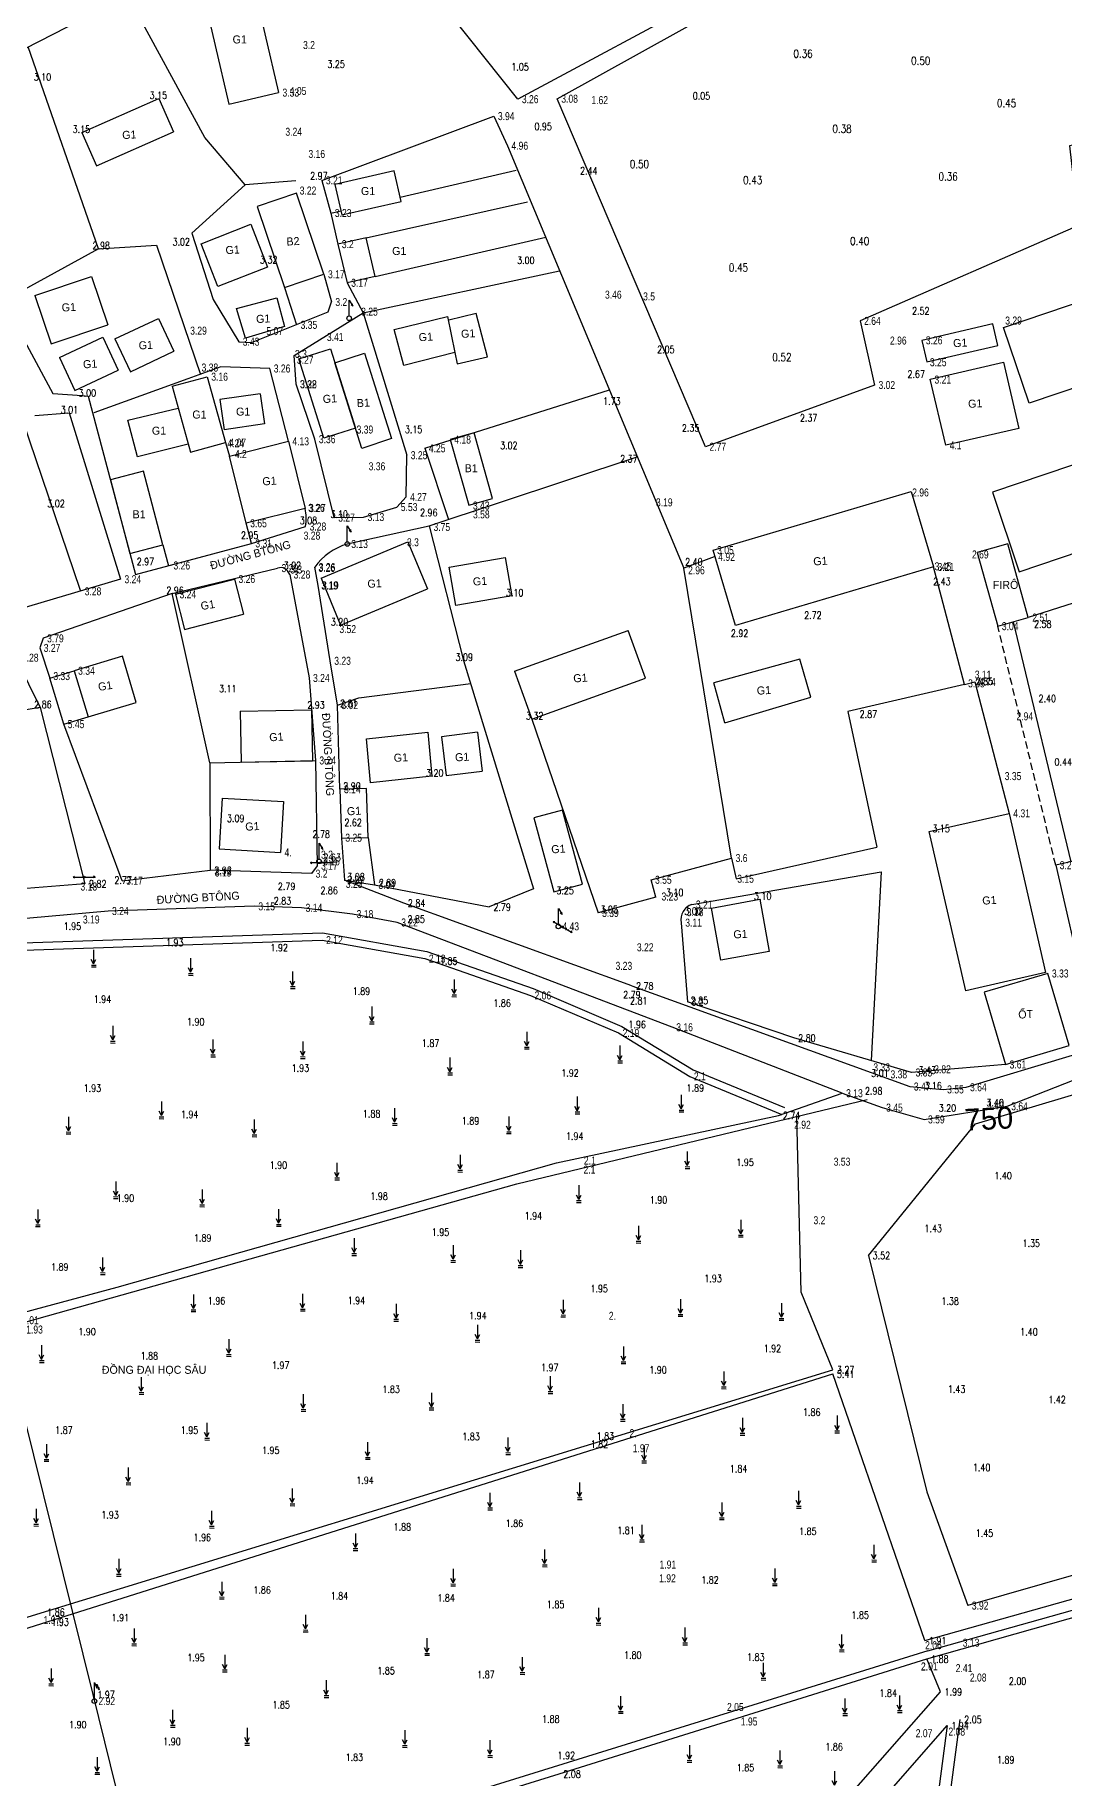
# Model space of a CAD drawing. Header units: metres. Extents: x 568068 to 569216, y 2065829 to 2066671.
# Drawn here: x 568345.8 to 568487.3, y 2066073.3 to 2066312.9 of the extents above; entities that cross this region are included whole.
import ezdxf
from ezdxf.enums import TextEntityAlignment as Align

# ---------------------------------------------------------------- set-up
doc = ezdxf.new("R2010")
doc.units = ezdxf.units.M
doc.linetypes.add('DUONGMON1', pattern=[3, 2, -1])
doc.layers.add('neS', color=250, linetype='TUONG_XAY')
doc.styles.add('COS', font='vnsimli.shx', dxfattribs={"width": 0.8, "height": 1.1})
doc.styles.add('DIADANH1', font='VHAVAN.TTF', dxfattribs={"height": 2.3})
doc.linetypes.add('BOCAY', pattern='A,3,-3,3,-1.5,[133,ltypeshp.shx,S=0.8,R=0,X=-0.8,Y=0],-0.8,-0.8', length=12.1)
doc.linetypes.add('TAL_N_P', pattern='A,0.5,[130,ltypeshp.shx,S=0.25,R=0,X=0,Y=-0.25],1,[130,ltypeshp.shx,S=0.5,R=0,X=0,Y=-0.5],0.5', length=2)
doc.linetypes.add('TAL_N_T', pattern='A,0.5,[130,ltypeshp.shx,S=0.25,R=0,X=0,Y=0.25],1,[130,ltypeshp.shx,S=0.5,R=0,X=0,Y=0.5],0.5', length=2)
doc.linetypes.add('TUONG_XAY', pattern='A,0.1,[130,ltypeshp.shx,S=0.15,R=-90,X=0,Y=0.12],0.05,[130,ltypeshp.shx,S=0.15,R=-90,X=-0.05,Y=0.24],0.01,[130,ltypeshp.shx,S=0.12,R=0,X=0.09,Y=0.12],0.01,[130,ltypeshp.shx,S=0.12,R=0,X=-0.22,Y=0.12],2.4', length=2.57)
doc.linetypes.add('TUONGXAY', pattern='A,2,-0.8,[132,ltypeshp.shx,S=0.8,R=0,X=-0.8,Y=0],-0.8,8', length=11.6)

# ---------------------------------------------------------------- blocks, each defined once
blk = doc.blocks.new('A$C4EFD3F85')
at = {"layer": 'neS'}
for p, q in [((0.7, 6.33), (1.4, 4.68)), ((1.4, 4.68), (1.43, 5.83)), ((1.43, 5.83), (2.21, 4.17)), ((2.21, 4.17), (2.2, 4.86))]:
    blk.add_line(p, q, dxfattribs=at)
for points in [[(0.7, 1.4), (0.7, 6.33)], [(2.21, 4.17), (1.79, 4.56)]]:
    blk.add_lwpolyline(points, dxfattribs=at)
blk.add_circle((0.7, 0.7), 0.7, dxfattribs=at)
blk = doc.blocks.new('A$C21141DBB')
at = {"layer": 'neS'}
for points in [[(0.7, 1.4), (0.7, 6.22)], [(0.7, 6.22), (1.84, 4.35), (1.73, 5.09)], [(1.84, 4.35), (1.29, 4.78)]]:
    blk.add_lwpolyline(points, dxfattribs=at)
blk.add_circle((0.7, 0.7), 0.7, dxfattribs=at)
blk = doc.blocks.new('QA1CD')
at = {"layer": 'neS', "linetype": 'Continuous'}
for p, q in [((-30, 0), (-26, 2.4)), ((-30, 0), (30, 0)), ((-30, 0), (-26, -2.4)), ((30, 0), (26, 2.4)), ((30, 0), (26, -2.4))]:
    blk.add_line(p, q, dxfattribs=at)
blk.add_circle((0, 0), 2.5, dxfattribs=at)
blk = doc.blocks.new('A$C4FFE7273')
at = {"layer": 'neS'}
for points in [[(0.7, 0.95), (0, 2.28)], [(0.04, 0.03), (1.47, 0)], [(0.05, 0.59), (1.46, 0.57)], [(0.7, 5.24), (0.7, 0.95)], [(0.7, 0.95), (1.41, 2.28)]]:
    blk.add_lwpolyline(points, dxfattribs=at)

msp = doc.modelspace()

# ---------------------------------------------------------------- linework, layer by layer
at = {"layer": 'neS'}
for p, q in [((568352.24, 2066299.51), (568362.82, 2066304.18)), ((568352.24, 2066299.51), (568362.82, 2066304.18)), ((568362.82, 2066304.18), (568364.84, 2066299.61)), ((568362.82, 2066304.18), (568364.84, 2066299.61)), ((568352.24, 2066299.51), (568354.26, 2066294.94)), ((568352.24, 2066299.51), (568354.26, 2066294.94)), ((568354.26, 2066294.94), (568364.84, 2066299.61)), ((568354.26, 2066294.94), (568364.84, 2066299.61)), ((568353.59, 2066279.72), (568355.81, 2066273.08)), ((568353.59, 2066279.72), (568355.81, 2066273.08)), ((568345.79, 2066277.12), (568348.01, 2066270.48)), ((568345.79, 2066277.12), (568348.01, 2066270.48)), ((568376.75, 2066263.6), (568371.23, 2066262.81)), ((568376.75, 2066263.6), (568377.35, 2066259.45)), ((568377.35, 2066259.45), (568371.82, 2066258.65)), ((568397.09, 2066243.23), (568399.77, 2066236.76)), ((568397.09, 2066243.23), (568399.77, 2066236.76)), ((568402.75, 2066239.78), (568410.46, 2066241.11)), ((568402.75, 2066239.78), (568410.46, 2066241.11)), ((568410.46, 2066241.11), (568411.38, 2066235.81)), ((568410.46, 2066241.11), (568411.38, 2066235.81)), ((568385.14, 2066238.27), (568387.82, 2066231.8)), ((568385.14, 2066238.27), (568387.82, 2066231.8)), ((568403.67, 2066234.48), (568402.75, 2066239.78)), ((568403.67, 2066234.48), (568402.75, 2066239.78)), ((568411.38, 2066235.81), (568403.67, 2066234.48)), ((568411.38, 2066235.81), (568403.67, 2066234.48)), ((568429.77, 2066224.48), (568427.4, 2066231.07)), ((568429.77, 2066224.48), (568427.4, 2066231.07)), ((568411.77, 2066225.47), (568414.14, 2066218.88)), ((568411.77, 2066225.47), (568414.14, 2066218.88)), ((568374.02, 2066219.97), (568374.15, 2066212.97)), ((568383.83, 2066220.16), (568383.96, 2066213.16)), ((568406.66, 2066217.06), (568401.69, 2066216.44)), ((568406.66, 2066217.06), (568401.69, 2066216.44)), ((568406.66, 2066217.06), (568407.32, 2066211.72)), ((568406.66, 2066217.06), (568407.32, 2066211.72)), ((568401.69, 2066216.44), (568402.35, 2066211.1)), ((568401.69, 2066216.44), (568402.35, 2066211.1)), ((568402.35, 2066211.1), (568407.32, 2066211.72)), ((568402.35, 2066211.1), (568407.32, 2066211.72)), ((568371.53, 2066208.02), (568371.13, 2066201.03)), ((568379.97, 2066207.54), (568379.57, 2066200.55)), ((568379.97, 2066207.54), (568379.57, 2066200.55))]:
    msp.add_line(p, q, dxfattribs=at)
at = {"layer": 'neS', "linetype": 'TUONGXAY', "ltscale": 0.5}
for p, q in [((568381.44, 2066268.84), (568390.92, 2066274.73)), ((568390.92, 2066274.73), (568396.93, 2066255.15)), ((568400, 2066245.45), (568404.74, 2066226.94)), ((568364.69, 2066236.13), (568379.16, 2066239.63)), ((568380.83, 2066238.75), (568383.49, 2066224.53)), ((568404.74, 2066226.94), (568414.34, 2066195.55)), ((568404.74, 2066226.94), (568414.34, 2066195.55)), ((568384.36, 2066213.19), (568384.59, 2066198.72)), ((568392.48, 2066196.08), (568408.27, 2066193.05)), ((568431.16, 2066194.42), (568423.24, 2066192.24)), ((568431.16, 2066194.42), (568423.24, 2066192.24)), ((568450.18, 2066175.04), (568435.54, 2066180.01)), ((568466.35, 2066170.3), (568450.18, 2066175.04)), ((568479.28, 2066171.4), (568466.35, 2066170.3))]:
    msp.add_line(p, q, dxfattribs=at)
at = {"layer": 'neS', "linetype": 'Continuous'}
for p, q in [((568388.75, 2066242.95), (568400, 2066245.45)), ((568396.51, 2066193.59), (568388.38, 2066196.75)), ((568427.88, 2066182.21), (568396.51, 2066193.59)), ((568427.88, 2066182.21), (568396.51, 2066193.59)), ((568427.88, 2066182.21), (568396.51, 2066193.59)), ((568427.88, 2066182.21), (568396.51, 2066193.59))]:
    msp.add_line(p, q, dxfattribs=at)
at = {"layer": 'neS', "linetype": 'TUONGXAY'}
msp.add_line((568414.34, 2066195.55), (568408.27, 2066193.05), dxfattribs=at)
at = {"layer": 'neS', "linetype": 'TAL_N_P'}
msp.add_line((568318.44, 2066085.61), (568455.51, 2066128.86), dxfattribs=at)
for points in [[(568439.41, 2066318.69), (568412.21, 2066304.09), (568376.29, 2066349.21), (568382.23, 2066355.81), (568438.61, 2066396.01)], [(568417.63, 2066304.15), (568440.25, 2066316.68), (568479.02, 2066333.93), (568478.22, 2066336.93)], [(568515.91, 2066270.63), (568522.87, 2066272.98), (568511.34, 2066302.58), (568488.09, 2066297.69), (568489.3, 2066286.73), (568459.27, 2066273.61), (568461.25, 2066264.8), (568438.01, 2066256.31), (568417.63, 2066304.15)], [(568311.19, 2066163.88), (568331.98, 2066184.96), (568342.89, 2066187.08), (568385.29, 2066188.5), (568399.42, 2066185.95), (568413.95, 2066180.89), (568426.06, 2066175.74), (568435.87, 2066169.77), (568448.51, 2066164.54)], [(568460.43, 2066145.16), (568475.16, 2066163.25), (568528.11, 2066179.05)], [(568312.24, 2066127.47), (568337.2, 2066133.97), (568412.08, 2066154.99), (568460.26, 2066166.6)], [(568468.19, 2066092.23), (568514.94, 2066105.36), (568545.99, 2066115.96), (568654.14, 2066154.36)], [(568547.37, 2066120.54), (568519.61, 2066110.09), (568474.09, 2066097.02), (568474.09, 2066097.02)], [(568468.47, 2066089.69), (568517.37, 2066103.52)], [(568468.57, 2066090.78), (568358.9, 2066056.74), (568358.78, 2066057.86)], [(568359.01, 2066055.63), (568417.88, 2066073.88), (568468.47, 2066089.69)], [(568449.86, 2066056.05), (568471.24, 2066080.53)], [(568471.24, 2066080.53), (568461.44, 2066005.95)]]:
    msp.add_lwpolyline(points, dxfattribs=at)
at = {"layer": 'neS', "linetype": 'BOCAY', "ltscale": 0.5}
for points in [[(568373.42, 2066326.01), (568361.89, 2066319.99), (568309.34, 2066293.1), (568309.34, 2066293.1), (568309.34, 2066293.1), (568282.66, 2066285.21), (568224.26, 2066278.55), (568138.25, 2066248.52), (568097.68, 2066307.98), (568071.42, 2066309.73)], [(568367.36, 2066285.69), (568374.72, 2066292.3)]]:
    msp.add_lwpolyline(points, dxfattribs=at)
at = {"layer": 'neS'}
for points in [[(568368.7, 2066319.57), (568372.47, 2066303.4)], [(568375.52, 2066321.16), (568379.29, 2066304.99)], [(568372.47, 2066303.4), (568379.29, 2066304.99)], [(568391.34, 2066285.03), (568413.54, 2066289.98)], [(568368.64, 2066284.22), (568375.47, 2066286.89), (568377.78, 2066281.02), (568370.96, 2066278.35), (568368.64, 2066284.22)], [(568392.58, 2066279.73), (568391.34, 2066285.03)], [(568392.58, 2066279.73), (568416.04, 2066285.1)], [(568345.79, 2066277.12), (568353.59, 2066279.72)], [(568345.79, 2066277.12), (568353.59, 2066279.72)], [(568341.41, 2066276.32), (568348.25, 2066263.63), (568352.3, 2066263.34)], [(568341.41, 2066276.32), (568348.25, 2066263.63), (568352.3, 2066263.34)], [(568395.19, 2066272.43), (568402.52, 2066274.2), (568403.53, 2066269.26), (568396.51, 2066267.46), (568395.19, 2066272.43)], [(568403.53, 2066269.26), (568403.86, 2066267.7), (568408.02, 2066268.66), (568406.47, 2066274.62), (568402.7, 2066273.69)], [(568348.01, 2066270.48), (568355.81, 2066273.08)], [(568348.01, 2066270.48), (568355.81, 2066273.08)], [(568356.8, 2066271.15), (568362.77, 2066273.95)], [(568356.8, 2066271.15), (568362.77, 2066273.95)], [(568362.77, 2066273.95), (568364.9, 2066269.43)], [(568362.77, 2066273.95), (568364.9, 2066269.43)], [(568349.16, 2066268.57), (568355.13, 2066271.37)], [(568349.16, 2066268.57), (568355.13, 2066271.37)], [(568355.13, 2066271.37), (568357.25, 2066266.84)], [(568355.13, 2066271.37), (568357.25, 2066266.84)], [(568356.8, 2066271.15), (568358.93, 2066266.63)], [(568356.8, 2066271.15), (568358.93, 2066266.63)], [(568358.93, 2066266.63), (568364.9, 2066269.43)], [(568358.93, 2066266.63), (568364.9, 2066269.43)], [(568391.13, 2066269.19), (568394.84, 2066257.44), (568390.77, 2066256.09), (568387.05, 2066267.84), (568391.13, 2066269.19)], [(568391.13, 2066269.19), (568394.84, 2066257.44), (568390.77, 2066256.09), (568387.05, 2066267.84), (568391.13, 2066269.19)], [(568349.16, 2066268.57), (568351.28, 2066264.04)], [(568349.16, 2066268.57), (568351.28, 2066264.04)], [(568351.28, 2066264.04), (568357.25, 2066266.84)], [(568351.28, 2066264.04), (568357.25, 2066266.84)], [(568364.68, 2066264.62), (568369.5, 2066265.94)], [(568364.68, 2066264.62), (568367.17, 2066255.57)], [(568369.5, 2066265.94), (568371.99, 2066256.89)], [(568371.23, 2066262.81), (568371.83, 2066258.65)], [(568358.59, 2066259.96), (568365.5, 2066261.62)], [(568358.59, 2066259.96), (568365.5, 2066261.62)], [(568366.86, 2066256.69), (568359.91, 2066254.94), (568358.59, 2066259.96)], [(568366.86, 2066256.69), (568359.91, 2066254.94), (568358.59, 2066259.96)], [(568367.17, 2066255.57), (568371.99, 2066256.89)], [(568359.63, 2066238.73), (568375.56, 2066243.02)], [(568385.14, 2066238.27), (568397.09, 2066243.23)], [(568385.14, 2066238.27), (568397.09, 2066243.23)], [(568365.13, 2066236.03), (568373.24, 2066238.13)], [(568373.24, 2066238.13), (568374.5, 2066233.29)], [(568365.13, 2066236.03), (568366.38, 2066231.19)], [(568387.82, 2066231.8), (568399.77, 2066236.76)], [(568387.82, 2066231.8), (568399.77, 2066236.76)], [(568366.38, 2066231.19), (568374.5, 2066233.29)], [(568411.77, 2066225.47), (568427.4, 2066231.07)], [(568411.77, 2066225.47), (568427.4, 2066231.07)], [(568440.65, 2066218.38), (568452.52, 2066221.9), (568450.97, 2066227.11), (568439.15, 2066223.86)], [(568440.65, 2066218.38), (568452.52, 2066221.9), (568450.97, 2066227.11), (568439.15, 2066223.86)], [(568387.4, 2066220.8), (568390.34, 2066221.82), (568405.72, 2066223.77)], [(568414.14, 2066218.88), (568429.77, 2066224.48)], [(568414.14, 2066218.88), (568429.77, 2066224.48)], [(568440.65, 2066218.38), (568439.15, 2066223.86)], [(568440.65, 2066218.38), (568439.15, 2066223.86)], [(568346.51, 2066220.45), (568320.28, 2066216.05)], [(568346.51, 2066220.45), (568320.28, 2066216.05)], [(568374.02, 2066219.97), (568383.83, 2066220.16)], [(568391.38, 2066216.18), (568399.84, 2066217.08), (568400.39, 2066211.03), (568391.93, 2066210.13), (568391.38, 2066216.18)], [(568391.38, 2066216.18), (568399.84, 2066217.08), (568400.39, 2066211.03), (568391.93, 2066210.13), (568391.38, 2066216.18)], [(568374.15, 2066212.97), (568383.96, 2066213.16)], [(568371.53, 2066208.02), (568379.97, 2066207.54)], [(568371.13, 2066201.03), (568379.57, 2066200.55)], [(568399.06, 2065901.31), (568353.81, 2066084.8), (568326.53, 2066194.59)], [(568438.82, 2066192.9), (568445.49, 2066194.11), (568446.78, 2066186.95), (568440.11, 2066185.74), (568438.82, 2066192.9)], [(568438.82, 2066192.9), (568445.49, 2066194.11), (568446.78, 2066186.95), (568440.11, 2066185.74), (568438.82, 2066192.9)]]:
    msp.add_lwpolyline(points, dxfattribs=at)
at = {"layer": 'neS', "linetype": 'TUONGXAY', "ltscale": 0.5}
for points in [[(568381.68, 2066292.88), (568374.72, 2066292.3), (568369.15, 2066298.82), (568358.39, 2066318.65)], [(568354.53, 2066283.52), (568354.53, 2066283.52), (568344.86, 2066311.28)], [(568354.53, 2066283.52), (568354.53, 2066283.52), (568344.86, 2066311.28)], [(568385.26, 2066292.93), (568408.91, 2066301.76), (568410.78, 2066297.69), (568410.78, 2066297.69)], [(568410.78, 2066297.69), (568410.78, 2066297.69), (568435.03, 2066239.62)], [(568367.36, 2066285.69), (568374.72, 2066292.3)], [(568385.26, 2066292.93), (568386.49, 2066288.44), (568387.45, 2066284.16), (568388.74, 2066278.85), (568390.92, 2066274.73)], [(568354.53, 2066283.52), (568362.5, 2066284.01)], [(568362.5, 2066284.01), (568368.56, 2066266.26)], [(568367.36, 2066285.69), (568370.32, 2066276.54), (568373.83, 2066270.75), (568375.58, 2066270.62), (568386.12, 2066274.88), (568386.56, 2066276.21)], [(568354.53, 2066283.52), (568341.41, 2066276.32)], [(568354.53, 2066283.52), (568341.41, 2066276.32)], [(568385.55, 2066280.02), (568386.56, 2066276.21)], [(568390.92, 2066274.73), (568417.95, 2066280.51), (568417.95, 2066280.51)], [(568380.14, 2066278.2), (568381.78, 2066273.07)], [(568378.09, 2066267.07), (568378.09, 2066267.07), (568371.38, 2066267.29), (568366.83, 2066265.64)], [(568386.95, 2066246.57), (568384.29, 2066257.35), (568381.73, 2066264.9), (568381.44, 2066268.84)], [(568366.83, 2066265.64), (568353.89, 2066260.96)], [(568352.3, 2066263.34), (568353.14, 2066263.27), (568359.63, 2066238.73), (568359.63, 2066238.73), (568359.63, 2066238.73)], [(568399.42, 2066256.1), (568424.79, 2066264.14)], [(568345.78, 2066260.62), (568350.5, 2066260.96), (568357.56, 2066238.1), (568357.56, 2066238.1), (568341.98, 2066233.47)], [(568352.06, 2066236.57), (568344.16, 2066259.79)], [(568386.95, 2066246.57), (568390.99, 2066246.65), (568395.56, 2066248.02), (568396.84, 2066249.41), (568396.93, 2066255.15)], [(568399.42, 2066256.1), (568402.65, 2066246.33)], [(568400, 2066245.45), (568428.63, 2066254.94)], [(568441.6, 2066199.78), (568435.03, 2066239.62)], [(568473.64, 2066223.64), (568469.37, 2066239.79)], [(568264.32, 2066189.39), (568261.01, 2066201.83), (568261.88, 2066202.67), (568276.88, 2066210.84), (568296.67, 2066222.05), (568317.02, 2066231.02), (568334.26, 2066236.88), (568341.65, 2066230.34), (568346.51, 2066220.45), (568352.65, 2066196.24)], [(568369.86, 2066212.88), (568364.69, 2066236.13)], [(568349.76, 2066218.18), (568347.86, 2066224.52), (568351.19, 2066225.52)], [(568383.49, 2066224.53), (568384.36, 2066213.19)], [(568473.64, 2066223.64), (568475.07, 2066223.98), (568479.77, 2066205.92)], [(568473.64, 2066223.64), (568457.6, 2066219.91)], [(568387.75, 2066209.24), (568387.4, 2066220.8)], [(568414.14, 2066218.88), (568423.24, 2066192.24)], [(568457.6, 2066219.91), (568461.59, 2066201.25)], [(568457.6, 2066219.91), (568461.59, 2066201.25)], [(568369.86, 2066212.88), (568384.36, 2066213.19)], [(568369.86, 2066212.88), (568369.89, 2066198.1)], [(568369.86, 2066212.88), (568369.89, 2066198.1)], [(568391.61, 2066202.61), (568392.48, 2066196.08)], [(568431.16, 2066194.42), (568430.52, 2066196.79), (568441.6, 2066199.78), (568442.25, 2066196.92)], [(568442.25, 2066196.92), (568461.59, 2066201.25)], [(568357.8, 2066196.66), (568369.89, 2066198.1)], [(568383.85, 2066197.63), (568369.89, 2066198.1)], [(568436.14, 2066193.39), (568462.16, 2066197.87)], [(568462.16, 2066197.87), (568460.81, 2066171.93)], [(568388.38, 2066196.75), (568392.48, 2066196.08)], [(568434.68, 2066190.89), (568435.54, 2066180.01)]]:
    msp.add_lwpolyline(points, dxfattribs=at)
at = {"layer": 'neS'}
for points in [[(568388, 2066288.17), (568396.14, 2066290.03), (568395.18, 2066294.24), (568387.04, 2066292.38)], [(568385.55, 2066280.02), (568381.78, 2066291.18), (568376.37, 2066289.35), (568380.14, 2066278.2)], [(568379.08, 2066276.79), (568380.11, 2066272.84), (568374.74, 2066271.25), (568373.51, 2066275.3)], [(568379.08, 2066276.79), (568380.11, 2066272.84), (568374.74, 2066271.25), (568373.51, 2066275.3)], [(568386.44, 2066269.76), (568389.89, 2066258.86), (568385.55, 2066257.49), (568382.11, 2066268.39)], [(568408.72, 2066249.19), (568406.18, 2066258.21), (568402.92, 2066257.3), (568405.47, 2066248.27)], [(568380.65, 2066257.06), (568382.95, 2066247.82), (568374.85, 2066245.79), (568372.54, 2066255.04)], [(568356.18, 2066251.78), (568358.85, 2066241.65), (568363.38, 2066242.85), (568360.71, 2066252.97)], [(568351.19, 2066225.52), (568353.1, 2066219.18), (568359.74, 2066221.18), (568357.83, 2066227.52)], [(568387.75, 2066209.24), (568387.94, 2066202.51), (568391.61, 2066202.61), (568391.41, 2066209.34)], [(568414.4, 2066205.29), (568417.15, 2066195.12), (568421.1, 2066196.18), (568418.36, 2066206.36)], [(568479.79, 2066205.92), (568484.78, 2066184.04), (568473.79, 2066181.53), (568468.79, 2066203.41)], [(568486.17, 2066198.79), (568490.19, 2066181.39), (568496.42, 2066182.83), (568492.4, 2066200.23)], [(568479.28, 2066171.4), (568488.03, 2066173.99), (568485.1, 2066183.91), (568476.35, 2066181.32)]]:
    msp.add_lwpolyline(points, close=True, dxfattribs=at)
at = {"layer": 'neS', "linetype": 'Continuous'}
for points in [[(568396.01, 2066290.61), (568411.99, 2066294.32)], [(568386.49, 2066288.44), (568387.87, 2066288.75)], [(568391.34, 2066285.03), (568387.45, 2066284.16)], [(568392.58, 2066279.73), (568388.74, 2066278.85)], [(568380.65, 2066257.06), (568378.09, 2066267.07)], [(568371.99, 2066256.89), (568372.54, 2066255.04)], [(568375.56, 2066243.02), (568374.85, 2066245.79)], [(568375.56, 2066243.02), (568383.02, 2066245.35)], [(568363.38, 2066242.85), (568364.15, 2066239.95)], [(568439.22, 2066241.17), (568435.03, 2066239.62)], [(568387.4, 2066220.8), (568386.41, 2066226.89), (568384.73, 2066237.26), (568384.28, 2066239.77)], [(568364.69, 2066236.13), (568346.92, 2066229.98), (568346.46, 2066228.66), (568347.86, 2066224.52)], [(568456.8, 2066167.45), (568462.3, 2066165.47), (568468.06, 2066163.85), (568479.5, 2066165.65), (568491.49, 2066170.39), (568504.76, 2066175.2), (568521.79, 2066181.93), (568582.05, 2066205.61), (568582.05, 2066205.61), (568612.56, 2066217.72), (568626.46, 2066223.82)], [(568349.77, 2066218.16), (568353.1, 2066219.18)], [(568387.94, 2066202.51), (568388.38, 2066196.75)], [(568384.59, 2066198.72), (568383.85, 2066197.63)], [(568456.8, 2066167.45), (568433.44, 2066176.52), (568395.62, 2066190.92), (568389.49, 2066192.07), (568382.47, 2066192.94), (568375.97, 2066193.14), (568355.85, 2066192.49), (568339.42, 2066191.01), (568329.28, 2066189.38), (568322.42, 2066187.45)], [(568427.88, 2066182.21), (568466.11, 2066168.37), (568470.69, 2066167.97), (568473.84, 2066168.27), (568488.49, 2066172.68)]]:
    msp.add_lwpolyline(points, dxfattribs=at)
for points in [[(568479, 2066272.71), (568517.33, 2066285.66), (568520.85, 2066275.23), (568482.52, 2066262.29)], [(568467.76, 2066270.94), (568468.44, 2066267.97), (568478.22, 2066270.23), (568477.53, 2066273.21)], [(568471.04, 2066256.51), (568468.93, 2066265.62), (568478.97, 2066267.95), (568481.08, 2066258.84)], [(568517.27, 2066263.49), (568477.48, 2066250.05), (568481.16, 2066239.14), (568520.95, 2066252.58)], [(568439.06, 2066242.1), (568466.31, 2066250.15), (568469.37, 2066239.79), (568442.12, 2066231.74)], [(568475.38, 2066241.78), (568478.2, 2066231.66), (568482.4, 2066232.83), (568479.57, 2066242.96)]]:
    msp.add_lwpolyline(points, close=True, dxfattribs=at)
at = {"layer": 'neS', "linetype": 'TAL_N_T'}
for points in [[(568508.53, 2066246.39), (568510.29, 2066241.71), (568482.4, 2066232.83)], [(568480.3, 2066232.25), (568488.24, 2066199.27)], [(568309.66, 2066165.18), (568331.52, 2066185.89), (568342.78, 2066188.08), (568385.36, 2066189.5), (568399.67, 2066186.92), (568414.31, 2066181.83), (568426.51, 2066176.63), (568436.32, 2066170.67), (568448.89, 2066165.47)], [(568312.32, 2066128.76), (568357.12, 2066140.81), (568417.54, 2066157.88), (568448.06, 2066164.39), (568456.8, 2066167.45)], [(568455.5, 2066129.44), (568451.18, 2066140.08), (568450.56, 2066164.26)], [(568468.59, 2066090.78), (568515.38, 2066103.93), (568546.48, 2066114.54), (568654.64, 2066152.95)], [(568460.43, 2066145.16), (568460.43, 2066145.16), (568460.43, 2066145.16), (568460.43, 2066145.16), (568468.46, 2066112.67), (568474.09, 2066097.02)], [(568318.08, 2066087.27), (568455.5, 2066129.44)], [(568468.19, 2066092.23), (568455.51, 2066128.86)], [(568447.11, 2066058.71), (568470.32, 2066085.17), (568468.47, 2066089.69)], [(568473.01, 2066081.37), (568464.09, 2066014.36)]]:
    msp.add_lwpolyline(points, dxfattribs=at)
at = {"layer": 'neS', "linetype": 'DUONGMON1', "ltscale": 0.5}
msp.add_lwpolyline([(568486.17, 2066198.79), (568478.21, 2066231.65)], dxfattribs=at)
at = {"layer": 'neS', "ltscale": 0.5}
msp.add_lwpolyline([(568357.8, 2066196.66), (568349.76, 2066218.18), (568349.76, 2066218.18)], dxfattribs=at)
at = {"layer": 'neS', "linetype": 'TUONGXAY'}
msp.add_lwpolyline([(568352.65, 2066196.24), (568328.57, 2066194.31)], dxfattribs=at)
msp.add_lwpolyline([(568352.65, 2066196.24), (568328.57, 2066194.31)], dxfattribs=at)
at = {"layer": 'neS', "linetype": 'Continuous'}
for centre, radius, start, end in [((568377.05, 2066246.43), 6.06, 349.7558, 13.2624), ((568391.03, 2066235), 8.26, 106.0186, 144.7982), ((568379.57, 2066238.39), 1.31, 15.832, 108.6791)]:
    msp.add_arc(centre, radius, start, end, dxfattribs=at)
at = {"layer": 'neS', "linetype": 'TUONGXAY', "ltscale": 0.5}
msp.add_arc((568436.8, 2066191.33), 2.17, 107.683, 191.6977, dxfattribs=at)

# ---------------------------------------------------------------- block references
at = {"layer": 'neS', "linetype": 'Continuous', "xscale": 0.4499999999534339, "yscale": 0.4499999999534339, "zscale": 0.45}
for name, p in [('A$C21141DBB', (568388.7, 2066273.66)), ('A$C21141DBB', (568388.44, 2066242.63)), ('A$C21141DBB', (568384.56, 2066199.01)), ('A$C21141DBB', (568417.46, 2066190.06)), ('A$C4FFE7273', (568353.55, 2066184.8)), ('A$C4FFE7273', (568366.9, 2066183.65)), ('A$C4FFE7273', (568380.91, 2066181.84)), ('A$C4FFE7273', (568403.13, 2066180.71)), ('A$C4FFE7273', (568391.81, 2066176.99)), ('A$C4FFE7273', (568356.19, 2066174.35)), ('A$C4FFE7273', (568413.12, 2066173.53)), ('A$C4FFE7273', (568369.95, 2066172.46)), ('A$C4FFE7273', (568382.31, 2066172.21)), ('A$C4FFE7273', (568425.93, 2066171.63)), ('A$C4FFE7273', (568402.55, 2066169.98)), ('A$C4FFE7273', (568362.87, 2066163.94)), ('A$C4FFE7273', (568420.06, 2066164.62)), ('A$C4FFE7273', (568434.36, 2066164.87)), ('A$C4FFE7273', (568350.08, 2066161.86)), ('A$C4FFE7273', (568375.64, 2066161.47)), ('A$C4FFE7273', (568394.95, 2066163.05)), ('A$C4FFE7273', (568410.65, 2066161.89)), ('A$C4FFE7273', (568403.95, 2066156.61)), ('A$C4FFE7273', (568435.18, 2066157.09)), ('A$C4FFE7273', (568387.02, 2066155.54)), ('A$C4FFE7273', (568356.59, 2066152.97)), ('A$C4FFE7273', (568368.47, 2066151.85)), ('A$C4FFE7273', (568420.26, 2066152.43)), ('A$C4FFE7273', (568345.88, 2066149.11)), ('A$C4FFE7273', (568379, 2066149.16)), ('A$C4FFE7273', (568442.54, 2066147.69)), ('A$C4FFE7273', (568389.37, 2066145.15)), ('A$C4FFE7273', (568428.47, 2066146.85)), ('A$C4FFE7273', (568354.78, 2066142.52)), ('A$C4FFE7273', (568402.98, 2066144.22)), ('A$C4FFE7273', (568412.25, 2066143.5)), ('A$C4FFE7273', (568382.29, 2066137.52)), ('A$C4FFE7273', (568367.28, 2066137.43)), ('A$C4FFE7273', (568395.15, 2066136.12)), ('A$C4FFE7273', (568418.12, 2066136.7)), ('A$C4FFE7273', (568434.24, 2066136.79)), ('A$C4FFE7273', (568448.13, 2066136.24)), ('A$C4FFE7273', (568406.33, 2066133.24)), ('A$C4FFE7273', (568346.4, 2066130.44)), ('A$C4FFE7273', (568372.13, 2066131.28)), ('A$C4FFE7273', (568426.41, 2066130.28)), ('A$C4FFE7273', (568360.11, 2066126.07)), ('A$C4FFE7273', (568416.35, 2066126.18)), ('A$C4FFE7273', (568440.21, 2066126.83)), ('A$C4FFE7273', (568382.38, 2066123.74)), ('A$C4FFE7273', (568400, 2066123.93)), ('A$C4FFE7273', (568426.32, 2066122.37)), ('A$C4FFE7273', (568455.79, 2066120.77)), ('A$C4FFE7273', (568369.13, 2066119.78)), ('A$C4FFE7273', (568442.78, 2066120.45)), ('A$C4FFE7273', (568347.06, 2066116.85)), ('A$C4FFE7273', (568391.24, 2066117.13)), ('A$C4FFE7273', (568410.53, 2066117.78)), ('A$C4FFE7273', (568429.25, 2066116.65)), ('A$C4FFE7273', (568358.32, 2066113.64)), ('A$C4FFE7273', (568420.37, 2066111.59)), ('A$C4FFE7273', (568380.87, 2066110.75)), ('A$C4FFE7273', (568408.06, 2066110.18)), ('A$C4FFE7273', (568439.93, 2066108.84)), ('A$C4FFE7273', (568450.5, 2066110.42)), ('A$C4FFE7273', (568345.64, 2066107.96)), ('A$C4FFE7273', (568369.78, 2066107.68)), ('A$C4FFE7273', (568389.56, 2066104.59)), ('A$C4FFE7273', (568428.94, 2066105.78)), ('A$C4FFE7273', (568415.57, 2066102.37)), ('A$C4FFE7273', (568460.86, 2066103.03)), ('A$C4FFE7273', (568357.01, 2066101.07)), ('A$C4FFE7273', (568402.99, 2066099.73)), ('A$C4FFE7273', (568447.22, 2066099.76)), ('A$C4FFE7273', (568371.17, 2066097.94)), ('A$C4FFE7273', (568422.97, 2066094.35)), ('A$C4FFE7273', (568382.69, 2066093.4)), ('A$C4FFE7273', (568359.12, 2066091.5)), ('A$C4FFE7273', (568399.39, 2066090.19)), ('A$C4FFE7273', (568434.86, 2066091.63)), ('A$C4FFE7273', (568456.42, 2066090.68)), ('A$C4FFE7273', (568371.59, 2066087.91)), ('A$C4FFE7273', (568412.5, 2066087.56)), ('A$C4FFE7273', (568347.7, 2066086.01)), ('A$C4FFE7273', (568445.64, 2066086.78)), ('A$C4EFD3F85', (568353.66, 2066083.58)), ('A$C4FFE7273', (568385.54, 2066084.39)), ('A$C4FFE7273', (568464.38, 2066082.32)), ('A$C4FFE7273', (568364.41, 2066080.31)), ('A$C4FFE7273', (568426.03, 2066082.21)), ('A$C4FFE7273', (568456.87, 2066081.91)), ('A$C4FFE7273', (568374.66, 2066077.84)), ('A$C4FFE7273', (568396.33, 2066077.53)), ('A$C4FFE7273', (568408.06, 2066076.15)), ('A$C4FFE7273', (568435.49, 2066075.49)), ('A$C4FFE7273', (568354.04, 2066073.83)), ('A$C4FFE7273', (568447.93, 2066074.74)), ('A$C4FFE7273', (568455.45, 2066071.9))]:
    msp.add_blockref(name, p, dxfattribs=at)
at = {"layer": 'neS', "color": 7, "linetype": 'Continuous'}
for p, xscale, yscale, rotation in [((568385.18, 2066199.15), 0.04999813745660969, 0.04999813745660969, 359.9851248411728), ((568352.56, 2066197.16), 0.04999813745660969, 0.04999813745660969, 359.9851248411728), ((568418.36, 2066190.31), 0.05000125822473651, 0.05000125831866362, 329.9841091557626)]:
    msp.add_blockref('QA1CD', p, dxfattribs=dict(at, xscale=xscale, yscale=yscale, rotation=rotation))

# ---------------------------------------------------------------- texts
at = {"layer": 'neS', "style": 'DIADANH1'}
for s, p in [('g1', (568372.98, 2066311.75)), ('g1', (568390.63, 2066290.91)), ('g1', (568394.92, 2066282.67)), ('g1', (568367.44, 2066260.19)), ('g1', (568373.45, 2066260.59)), ('g1', (568361.88, 2066257.97)), ('b1', (568404.89, 2066252.81)), ('b1', (568359.23, 2066246.48)), ('fir«', (568477.52, 2066236.77)), ('®ång ®¹i häc s©u', (568354.99, 2066128.88))]:
    msp.add_text(s, height=1.1, dxfattribs=at).set_placement(p)
at = {"layer": 'neS', "width": 0.8}
for s, p in [('3.2', (568382.67, 2066310.98)), ('3.2', (568382.67, 2066310.98)), ('3.33', (568379.84, 2066304.44)), ('4.05', (568380.84, 2066304.67)), ('3.26', (568412.76, 2066303.54)), ('3.08', (568418.18, 2066303.6)), ('1.62', (568422.32, 2066303.41)), ('3.94', (568409.46, 2066301.21)), ('3.24', (568380.24, 2066299.06)), ('4.96', (568411.33, 2066297.14)), ('3.16', (568383.41, 2066296.01)), ('3.21', (568385.81, 2066292.38)), ('3.22', (568382.21, 2066290.98)), ('3.23', (568387.04, 2066287.89)), ('3.2', (568388, 2066283.61)), ('3.17', (568386.1, 2066279.47)), ('3.17', (568389.29, 2066278.3)), ('3.2', (568387.11, 2066275.66)), ('3.46', (568424.19, 2066276.67)), ('3.5', (568429.43, 2066276.43)), ('3.25', (568390.66, 2066274.33)), ('2.64', (568459.82, 2066273.06)), ('3.29', (568479.23, 2066273.11)), ('3.29', (568367.15, 2066271.72)), ('5.07', (568377.63, 2066271.66)), ('3.35', (568382.33, 2066272.52)), ('3.35', (568382.33, 2066272.52)), ('3.41', (568385.95, 2066270.85)), ('3.43', (568374.38, 2066270.2)), ('3.3', (568381.56, 2066268.52)), ('3.3', (568381.56, 2066268.52)), ('3.3', (568381.56, 2066268.52)), ('2.96', (568463.38, 2066270.36)), ('2.96', (568463.38, 2066270.36)), ('2.96', (568463.38, 2066270.36)), ('3.26', (568468.31, 2066270.39)), ('3.38', (568368.71, 2066266.65)), ('3.26', (568378.64, 2066266.52)), ('3.27', (568381.82, 2066267.71)), ('3.25', (568468.87, 2066267.38)), ('3.16', (568370.05, 2066265.39)), ('3.32', (568382.24, 2066264.36)), ('3.28', (568382.28, 2066264.35)), ('3.02', (568461.8, 2066264.25)), ('3.21', (568469.5, 2066264.99)), ('4.24', (568372.27, 2066256.23)), ('4.07', (568372.54, 2066256.34)), ('4.13', (568381.2, 2066256.51)), ('3.36', (568384.84, 2066256.8)), ('3.39', (568390.03, 2066258.13)), ('4.18', (568403.47, 2066256.75)), ('4.2', (568373.29, 2066254.76)), ('3.25', (568397.48, 2066254.6)), ('4.25', (568399.97, 2066255.55)), ('2.77', (568438.56, 2066255.76)), ('4.1', (568471.59, 2066255.96)), ('3.36', (568391.69, 2066253.08)), ('2.96', (568466.43, 2066249.48)), ('3.26', (568383.37, 2066247.36)), ('3.27', (568383.49, 2066247.33)), ('5.53', (568396.11, 2066247.47)), ('4.27', (568397.39, 2066248.85)), ('3.43', (568406.03, 2066247.68)), ('3.19', (568431.2, 2066248.12)), ('3.65', (568375.4, 2066245.24)), ('3.28', (568383.57, 2066244.8)), ('3.27', (568387.5, 2066246.02)), ('3.13', (568391.54, 2066246.1)), ('3.75', (568400.61, 2066244.73)), ('3.58', (568406.04, 2066246.47)), ('3.31', (568376.11, 2066242.47)), ('3.28', (568382.75, 2066243.55)), ('3.28', (568382.75, 2066243.55)), ('3.13', (568389.3, 2066242.39)), ('3.3', (568396.96, 2066242.63)), ('3.26', (568364.85, 2066239.44)), ('3.05', (568439.61, 2066241.55)), ('4.92', (568439.77, 2066240.62)), ('3.45', (568469.51, 2066239.32)), ('2.69', (568474.66, 2066240.96)), ('3.24', (568358.11, 2066237.55)), ('3.26', (568373.79, 2066237.58)), ('3.29', (568379.71, 2066239.08)), ('3.3', (568380.9, 2066238.89)), ('3.28', (568381.38, 2066238.2)), ('3.26', (568384.78, 2066239.11)), ('3.26', (568384.83, 2066239.22)), ('2.96', (568435.62, 2066238.78)), ('3.21', (568469.92, 2066239.24)), ('3.28', (568352.64, 2066235.89)), ('3.24', (568365.68, 2066235.48)), ('3.19', (568385.18, 2066236.69)), ('3.19', (568385.28, 2066236.71)), ('2.51', (568482.95, 2066232.28)), ('3.52', (568387.67, 2066230.7)), ('3.04', (568478.76, 2066231.1)), ('3.27', (568347.01, 2066228.11)), ('3.79', (568347.47, 2066229.42)), ('3.28', (568344.01, 2066226.77)), ('3.34', (568351.74, 2066224.97)), ('3.23', (568386.96, 2066226.34)), ('3.33', (568348.33, 2066224.24)), ('3.24', (568384.04, 2066223.98)), ('3.35', (568474.12, 2066223.24)), ('3.11', (568475.04, 2066224.44)), ('4.74', (568475.62, 2066223.42)), ('3.02', (568387.95, 2066220.25)), ('2.94', (568480.77, 2066218.71)), ('5.45', (568350.31, 2066217.63)), ('3.24', (568384.91, 2066212.64)), ('3.14', (568388.3, 2066208.69)), ('3.35', (568479.16, 2066210.49)), ('4.31', (568480.34, 2066205.37)), ('3.25', (568388.48, 2066202.02)), ('4.', (568380.12, 2066200)), ('3.2', (568385.14, 2066199.69)), ('3.15', (568385.43, 2066198.77)), ('3.6', (568442.15, 2066199.23)), ('3.19', (568370.54, 2066197.24)), ('3.2', (568384.4, 2066197.08)), ('3.17', (568385.14, 2066198.17)), ('3.23', (568388.73, 2066196.23)), ('3.55', (568431.07, 2066196.24)), ('3.15', (568442.38, 2066196.38)), ('3.23', (568486.72, 2066198.24)), ('3.18', (568352.06, 2066195.31)), ('3.17', (568358.35, 2066196.11)), ('3.23', (568388.55, 2066195.67)), ('3.23', (568388.55, 2066195.67)), ('3.23', (568388.55, 2066195.67)), ('3.23', (568388.55, 2066195.67)), ('3.23', (568388.55, 2066195.67)), ('3.04', (568393.03, 2066195.53)), ('3.23', (568431.96, 2066193.94)), ('3.24', (568356.4, 2066191.94)), ('3.15', (568376.52, 2066192.59)), ('3.14', (568383.02, 2066192.39)), ('3.18', (568390.04, 2066191.52)), ('3.39', (568423.79, 2066191.68)), ('3.18', (568435.44, 2066191.79)), ('3.21', (568436.69, 2066192.84)), ('3.19', (568352.4, 2066190.78)), ('3.22', (568396.17, 2066190.37)), ('4.43', (568418.33, 2066189.83)), ('3.11', (568435.23, 2066190.34)), ('2.12', (568385.84, 2066187.95)), ('3.22', (568428.58, 2066186.96)), ('3.22', (568428.58, 2066186.96)), ('2.13', (568399.97, 2066185.4)), ('3.23', (568425.64, 2066184.41)), ('3.33', (568485.65, 2066183.36)), ('2.06', (568414.5, 2066180.34)), ('3.2', (568436.09, 2066179.46)), ('2.19', (568426.61, 2066175.19)), ('3.16', (568433.99, 2066175.97)), ('3.33', (568461.09, 2066170.46)), ('3.82', (568469.46, 2066170.19)), ('3.61', (568479.83, 2066170.85)), ('2.1', (568436.42, 2066169.22)), ('3.38', (568463.45, 2066169.49)), ('3.47', (568466.67, 2066167.82)), ('3.83', (568466.9, 2066169.75)), ('3.64', (568474.39, 2066167.72)), ('3.13', (568457.35, 2066166.9)), ('3.55', (568471.24, 2066167.42)), ('3.64', (568480.05, 2066165.1)), ('3.45', (568462.85, 2066164.92)), ('3.59', (568468.61, 2066163.3)), ('2.92', (568450.2, 2066162.57)), ('2.92', (568450.2, 2066162.57)), ('2.1', (568421.24, 2066156.4)), ('2.1', (568421.29, 2066157.65)), ('3.53', (568455.64, 2066157.49)), ('3.53', (568455.64, 2066157.49)), ('3.2', (568452.86, 2066149.44)), ('3.2', (568452.86, 2066149.44)), ('3.2', (568452.86, 2066149.44)), ('3.2', (568452.86, 2066149.44)), ('3.2', (568452.86, 2066149.44)), ('3.2', (568452.86, 2066149.44)), ('3.2', (568452.86, 2066149.44)), ('2.', (568424.72, 2066136.3)), ('2.01', (568344.04, 2066135.7)), ('1.93', (568344.6, 2066134.42)), ('2.', (568427.57, 2066120.17)), ('1.97', (568428.01, 2066118.1)), ('1.91', (568431.69, 2066102.11)), ('1.92', (568431.64, 2066100.22)), ('3.92', (568474.64, 2066096.47)), ('1.97', (568346.99, 2066094.48)), ('2.06', (568468.21, 2066091.03)), ('3.13', (568473.39, 2066091.37)), ('2.', (568467.63, 2066088.08)), ('2.01', (568467.65, 2066088.12)), ('2.41', (568472.42, 2066087.87)), ('2.08', (568474.37, 2066086.58)), ('2.92', (568354.53, 2066083.35)), ('2.05', (568440.97, 2066082.53)), ('1.95', (568442.87, 2066080.54)), ('2.07', (568466.92, 2066078.93)), ('2.08', (568471.42, 2066079.15))]:
    msp.add_text(s, height=1.1, dxfattribs=at).set_placement(p)
at = {"layer": 'neS', "linetype": 'Continuous', "style": 'COS', "width": 0.8}
for s, p in [('0.36', (568451.43, 2066309.79)), ('0.50', (568467.61, 2066308.82)), ('0.45', (568479.41, 2066302.99)), ('0.38', (568456.79, 2066299.47)), ('0.50', (568428.93, 2066294.61)), ('0.43', (568444.5, 2066292.42)), ('0.36', (568471.38, 2066292.91)), ('0.40', (568459.22, 2066284.04)), ('0.45', (568442.55, 2066280.39)), ('0.52', (568448.52, 2066268.07))]:
    msp.add_text(s, height=1.1, dxfattribs=at).set_placement(p, align=Align.CENTER)
for s, p in [('3.10', (568345.64, 2066306.64)), ('3.25', (568386.02, 2066308.41)), ('1.05', (568411.31, 2066308.03)), ('3.15', (568361.57, 2066304.12)), ('0.05', (568436.26, 2066304.04)), ('3.15', (568350.99, 2066299.45)), ('0.95', (568414.49, 2066299.84)), ('2.97', (568383.65, 2066293.05)), ('2.44', (568420.76, 2066293.74)), ('2.98', (568353.72, 2066283.46)), ('3.02', (568364.72, 2066283.99)), ('3.32', (568376.75, 2066281.51)), ('3.00', (568412.11, 2066281.44)), ('2.52', (568466.42, 2066274.48)), ('2.05', (568431.36, 2066269.19)), ('2.67', (568465.79, 2066265.8)), ('3.00', (568351.81, 2066263.2)), ('1.73', (568423.94, 2066262.07)), ('3.01', (568349.35, 2066260.9)), ('2.37', (568451, 2066259.77)), ('3.15', (568396.67, 2066258.2)), ('2.35', (568434.77, 2066258.39)), ('3.02', (568409.77, 2066255.99)), ('2.37', (568426.28, 2066254.17)), ('3.02', (568347.5, 2066248)), ('2.96', (568398.76, 2066246.76)), ('3.08', (568382.21, 2066245.68)), ('3.10', (568386.44, 2066246.53)), ('2.95', (568374.13, 2066243.64)), ('2.97', (568359.8, 2066240.02)), ('3.02', (568380.01, 2066239.49)), ('2.40', (568435.22, 2066239.98)), ('2.43', (568469.32, 2066237.29)), ('2.96', (568363.88, 2066236.07)), ('3.10', (568410.57, 2066235.75)), ('2.72', (568451.58, 2066232.65)), ('3.20', (568386.49, 2066231.73)), ('2.92', (568441.5, 2066230.17)), ('2.58', (568483.19, 2066231.44)), ('3.09', (568403.63, 2066226.89)), ('2.85', (568475.16, 2066223.57)), ('2.86', (568345.7, 2066220.39)), ('3.11', (568371.12, 2066222.56)), ('2.93', (568383.25, 2066220.31)), ('2.81', (568387.76, 2066220.52)), ('2.40', (568483.81, 2066221.2)), ('3.32', (568413.32, 2066218.82)), ('2.87', (568459.21, 2066219.06)), ('3.20', (568399.58, 2066210.97)), ('0.44', (568486, 2066212.48)), ('2.90', (568388.2, 2066209.17)), ('3.09', (568372.21, 2066204.73)), ('2.62', (568388.35, 2066204.15)), ('2.78', (568383.97, 2066202.56)), ('3.15', (568469.22, 2066203.33)), ('2.63', (568385.47, 2066199.35)), ('2.92', (568370.47, 2066197.58)), ('3.08', (568388.76, 2066196.68)), ('2.82', (568353.23, 2066195.72)), ('2.77', (568356.73, 2066196.23)), ('2.79', (568379.21, 2066195.39)), ('2.86', (568385.06, 2066194.82)), ('2.86', (568385.06, 2066194.82)), ('2.86', (568385.06, 2066194.82)), ('2.89', (568393.08, 2066195.89)), ('3.25', (568417.51, 2066194.82)), ('3.10', (568432.57, 2066194.53)), ('3.10', (568444.68, 2066194.05)), ('2.83', (568378.64, 2066193.38)), ('2.84', (568397.09, 2066193.07)), ('2.79', (568408.85, 2066192.53)), ('3.05', (568423.57, 2066192.22)), ('3.00', (568435.1, 2066191.97)), ('1.95', (568349.75, 2066189.9)), ('2.85', (568397.03, 2066190.88)), ('1.93', (568363.83, 2066187.66)), ('1.92', (568378.19, 2066186.96)), ('1.85', (568401.5, 2066185.12)), ('1.94', (568353.89, 2066179.88)), ('1.89', (568389.5, 2066180.97)), ('2.79', (568426.69, 2066180.5)), ('2.79', (568426.69, 2066180.5)), ('2.81', (568427.63, 2066179.66)), ('2.78', (568428.46, 2066181.69)), ('2.85', (568435.97, 2066179.7)), ('1.86', (568408.85, 2066179.34)), ('1.90', (568366.71, 2066176.77)), ('1.96', (568427.42, 2066176.39)), ('1.87', (568399.01, 2066173.82)), ('2.80', (568450.76, 2066174.52)), ('1.93', (568381.1, 2066170.41)), ('3.43', (568467.3, 2066170.1)), ('1.93', (568352.5, 2066167.64)), ('1.92', (568418.18, 2066169.73)), ('1.89', (568435.41, 2066167.67)), ('3.01', (568460.8, 2066169.71)), ('3.16', (568468.12, 2066167.99)), ('2.98', (568459.94, 2066167.26)), ('3.40', (568476.64, 2066165.65)), ('3.40', (568476.66, 2066165.25)), ('3.40', (568476.66, 2066165.25)), ('3.40', (568476.66, 2066165.25)), ('1.94', (568365.88, 2066164.04)), ('1.88', (568390.9, 2066164.13)), ('1.89', (568404.5, 2066163.15)), ('2.74', (568448.64, 2066163.87)), ('3.20', (568470.08, 2066164.92)), ('1.94', (568418.83, 2066161.04)), ('1.90', (568378.08, 2066157.07)), ('1.95', (568442.25, 2066157.45)), ('1.40', (568477.74, 2066155.62)), ('1.90', (568357.05, 2066152.53)), ('1.98', (568391.93, 2066152.8)), ('1.90', (568430.36, 2066152.28)), ('1.94', (568413.14, 2066150.09)), ('1.89', (568367.67, 2066147.05)), ('1.95', (568400.38, 2066147.85)), ('1.43', (568468.12, 2066148.37)), ('1.35', (568481.61, 2066146.32)), ('3.52', (568461, 2066144.64)), ('1.89', (568348.02, 2066143.06)), ('1.93', (568437.85, 2066141.49)), ('1.95', (568422.2, 2066140.09)), ('1.96', (568369.58, 2066138.42)), ('1.94', (568388.81, 2066138.46)), ('1.38', (568470.46, 2066138.38)), ('1.90', (568351.77, 2066134.17)), ('1.94', (568405.51, 2066136.37)), ('1.40', (568481.29, 2066134.14)), ('1.92', (568446.02, 2066131.87)), ('1.88', (568360.33, 2066130.85)), ('1.97', (568378.4, 2066129.55)), ('1.97', (568415.4, 2066129.25)), ('1.90', (568430.28, 2066128.91)), ('3.27', (568456.08, 2066128.92)), ('5.41', (568456.09, 2066128.34)), ('1.83', (568393.59, 2066126.25)), ('1.43', (568471.35, 2066126.26)), ('1.42', (568485.16, 2066124.83)), ('1.86', (568451.42, 2066123.1)), ('1.87', (568348.59, 2066120.64)), ('1.95', (568365.86, 2066120.63)), ('1.83', (568404.57, 2066119.75)), ('1.83', (568423.04, 2066119.82)), ('1.95', (568377.03, 2066117.86)), ('1.82', (568422.23, 2066118.71)), ('1.84', (568441.37, 2066115.33)), ('1.40', (568474.79, 2066115.49)), ('1.94', (568389.99, 2066113.74)), ('1.93', (568354.93, 2066108.99)), ('1.86', (568410.53, 2066107.83)), ('1.96', (568367.61, 2066105.89)), ('1.88', (568395.12, 2066107.33)), ('1.81', (568425.88, 2066106.86)), ('1.85', (568450.89, 2066106.73)), ('1.45', (568475.17, 2066106.48)), ('1.86', (568375.84, 2066098.66)), ('1.82', (568437.43, 2066100.04)), ('1.84', (568386.47, 2066097.85)), ('1.84', (568401.15, 2066097.57)), ('1.85', (568416.2, 2066096.67)), ('1.86', (568347.49, 2066095.6)), ('1.93', (568348.07, 2066094.26)), ('1.91', (568356.34, 2066094.86)), ('1.85', (568458.09, 2066095.22)), ('1.91', (568468.74, 2066091.7)), ('1.95', (568366.75, 2066089.37)), ('1.80', (568426.82, 2066089.71)), ('1.83', (568443.73, 2066089.44)), ('1.88', (568469.04, 2066089.17)), ('1.85', (568392.88, 2066087.57)), ('1.87', (568406.62, 2066087.03)), ('2.00', (568479.73, 2066086.13)), ('1.97', (568354.39, 2066084.28)), ('1.84', (568461.94, 2066084.49)), ('1.99', (568470.89, 2066084.65)), ('1.85', (568378.47, 2066082.88)), ('1.90', (568350.5, 2066080.15)), ('1.88', (568415.55, 2066080.92)), ('1.94', (568471.82, 2066080.01)), ('2.05', (568473.59, 2066080.85)), ('1.90', (568363.44, 2066077.83)), ('1.86', (568454.5, 2066077.11)), ('1.83', (568388.52, 2066075.66)), ('1.92', (568417.67, 2066075.91)), ('1.85', (568442.32, 2066074.24)), ('1.89', (568478.09, 2066075.32)), ('2.08', (568418.46, 2066073.36))]:
    msp.add_text(s, height=1, dxfattribs=at).set_placement(p)
at = {"layer": 'neS', "style": 'DIADANH1'}
for s, height, rotation, p in [('g1', 1.1, 3.0486, (568357.83, 2066298.6)), ('g1', 1.1, 3.0486, (568357.83, 2066298.6)), ('g1', 1.1, 3.0486, (568372.04, 2066282.78)), ('g1', 1.1, 3.0486, (568372.04, 2066282.78)), ('b2', 1.1, 3.0486, (568380.42, 2066283.96)), ('g1', 1.1, 3.0486, (568349.51, 2066274.89)), ('g1', 1.1, 3.0486, (568349.51, 2066274.89)), ('g1', 1.1, 3.0486, (568376.24, 2066273.31)), ('g1', 1.1, 3.0486, (568376.24, 2066273.31)), ('g1', 1.1, 3.0486, (568398.6, 2066270.81)), ('g1', 1.1, 3.0486, (568398.6, 2066270.81)), ('g1', 1.1, 3.0486, (568404.42, 2066271.27)), ('g1', 1.1, 3.0486, (568404.42, 2066271.27)), ('g1', 1.1, 3.0486, (568360.09, 2066269.68)), ('g1', 1.1, 3.0486, (568360.09, 2066269.68)), ('g1', 1.1, 3.0486, (568472.09, 2066269.99)), ('g1', 1.1, 3.0486, (568352.44, 2066267.09)), ('g1', 1.1, 3.0486, (568352.44, 2066267.09)), ('g1', 1.1, 3.0486, (568385.41, 2066262.32)), ('g1', 1.1, 3.0486, (568385.41, 2066262.32)), ('b1', 1.1, 3.0486, (568390.09, 2066261.75)), ('b1', 1.1, 3.0486, (568390.09, 2066261.75)), ('g1', 1.1, 3.0486, (568474.15, 2066261.65)), ('g1', 1.1, 3.0486, (568377.1, 2066251)), ('®\xadêng bt«ng', 1.1, 15.1239, (568370.06, 2066239.42)), ('®\xadêng bt«ng', 1.1, 15.1239, (568370.06, 2066239.42)), ('g1', 1.1, 3.0486, (568452.86, 2066240)), ('g1', 1.1, 3.0486, (568391.55, 2066236.91)), ('g1', 1.1, 3.0486, (568391.55, 2066236.91)), ('g1', 1.1, 3.0486, (568406.05, 2066237.23)), ('g1', 1.1, 3.0486, (568406.05, 2066237.23)), ('g1', 1.1, 9.0582, (568368.68, 2066233.86)), ('g1', 1.1, 9.0582, (568354.58, 2066222.74)), ('g1', 1.1, 3.0486, (568419.86, 2066223.92)), ('g1', 1.1, 3.0486, (568419.86, 2066223.92)), ('g1', 1.1, 3.0486, (568445.1, 2066222.23)), ('g1', 1.1, 3.0486, (568445.1, 2066222.23)), ('®\xadêng bt«ng', 1.1, 272.9382, (568385.28, 2066219.68)), ('®\xadêng bt«ng', 1.1, 272.9382, (568385.28, 2066219.68)), ('g1', 1.1, 3.0486, (568378.05, 2066215.82)), ('g1', 1.1, 3.0486, (568395.17, 2066212.99)), ('g1', 1.1, 3.0486, (568395.17, 2066212.99)), ('g1', 1.1, 3.0486, (568403.6, 2066213.06)), ('g1', 1.1, 3.0486, (568403.6, 2066213.06)), ('g1', 1.1, 3.0486, (568374.75, 2066203.53)), ('g1', 1.1, 3.0486, (568388.73, 2066205.64)), ('g1', 1.1, 3.0486, (568416.83, 2066200.42)), ('®\xadêng bt«ng', 1.1, 3.0486, (568362.57, 2066193.47)), ('g1', 1.1, 3.0486, (568476.1, 2066193.37)), ('g1', 1.1, 3.0486, (568441.87, 2066188.72)), ('g1', 1.1, 3.0486, (568441.87, 2066188.72)), ('èt', 1.1, 3.0486, (568481.05, 2066177.7)), ('750', 3, 3.0486, (568473.71, 2066162.28)), ('750', 3, 3.0486, (568473.71, 2066162.28))]:
    msp.add_text(s, height=height, rotation=rotation, dxfattribs=at).set_placement(p)

doc.saveas('drawing.dxf')
